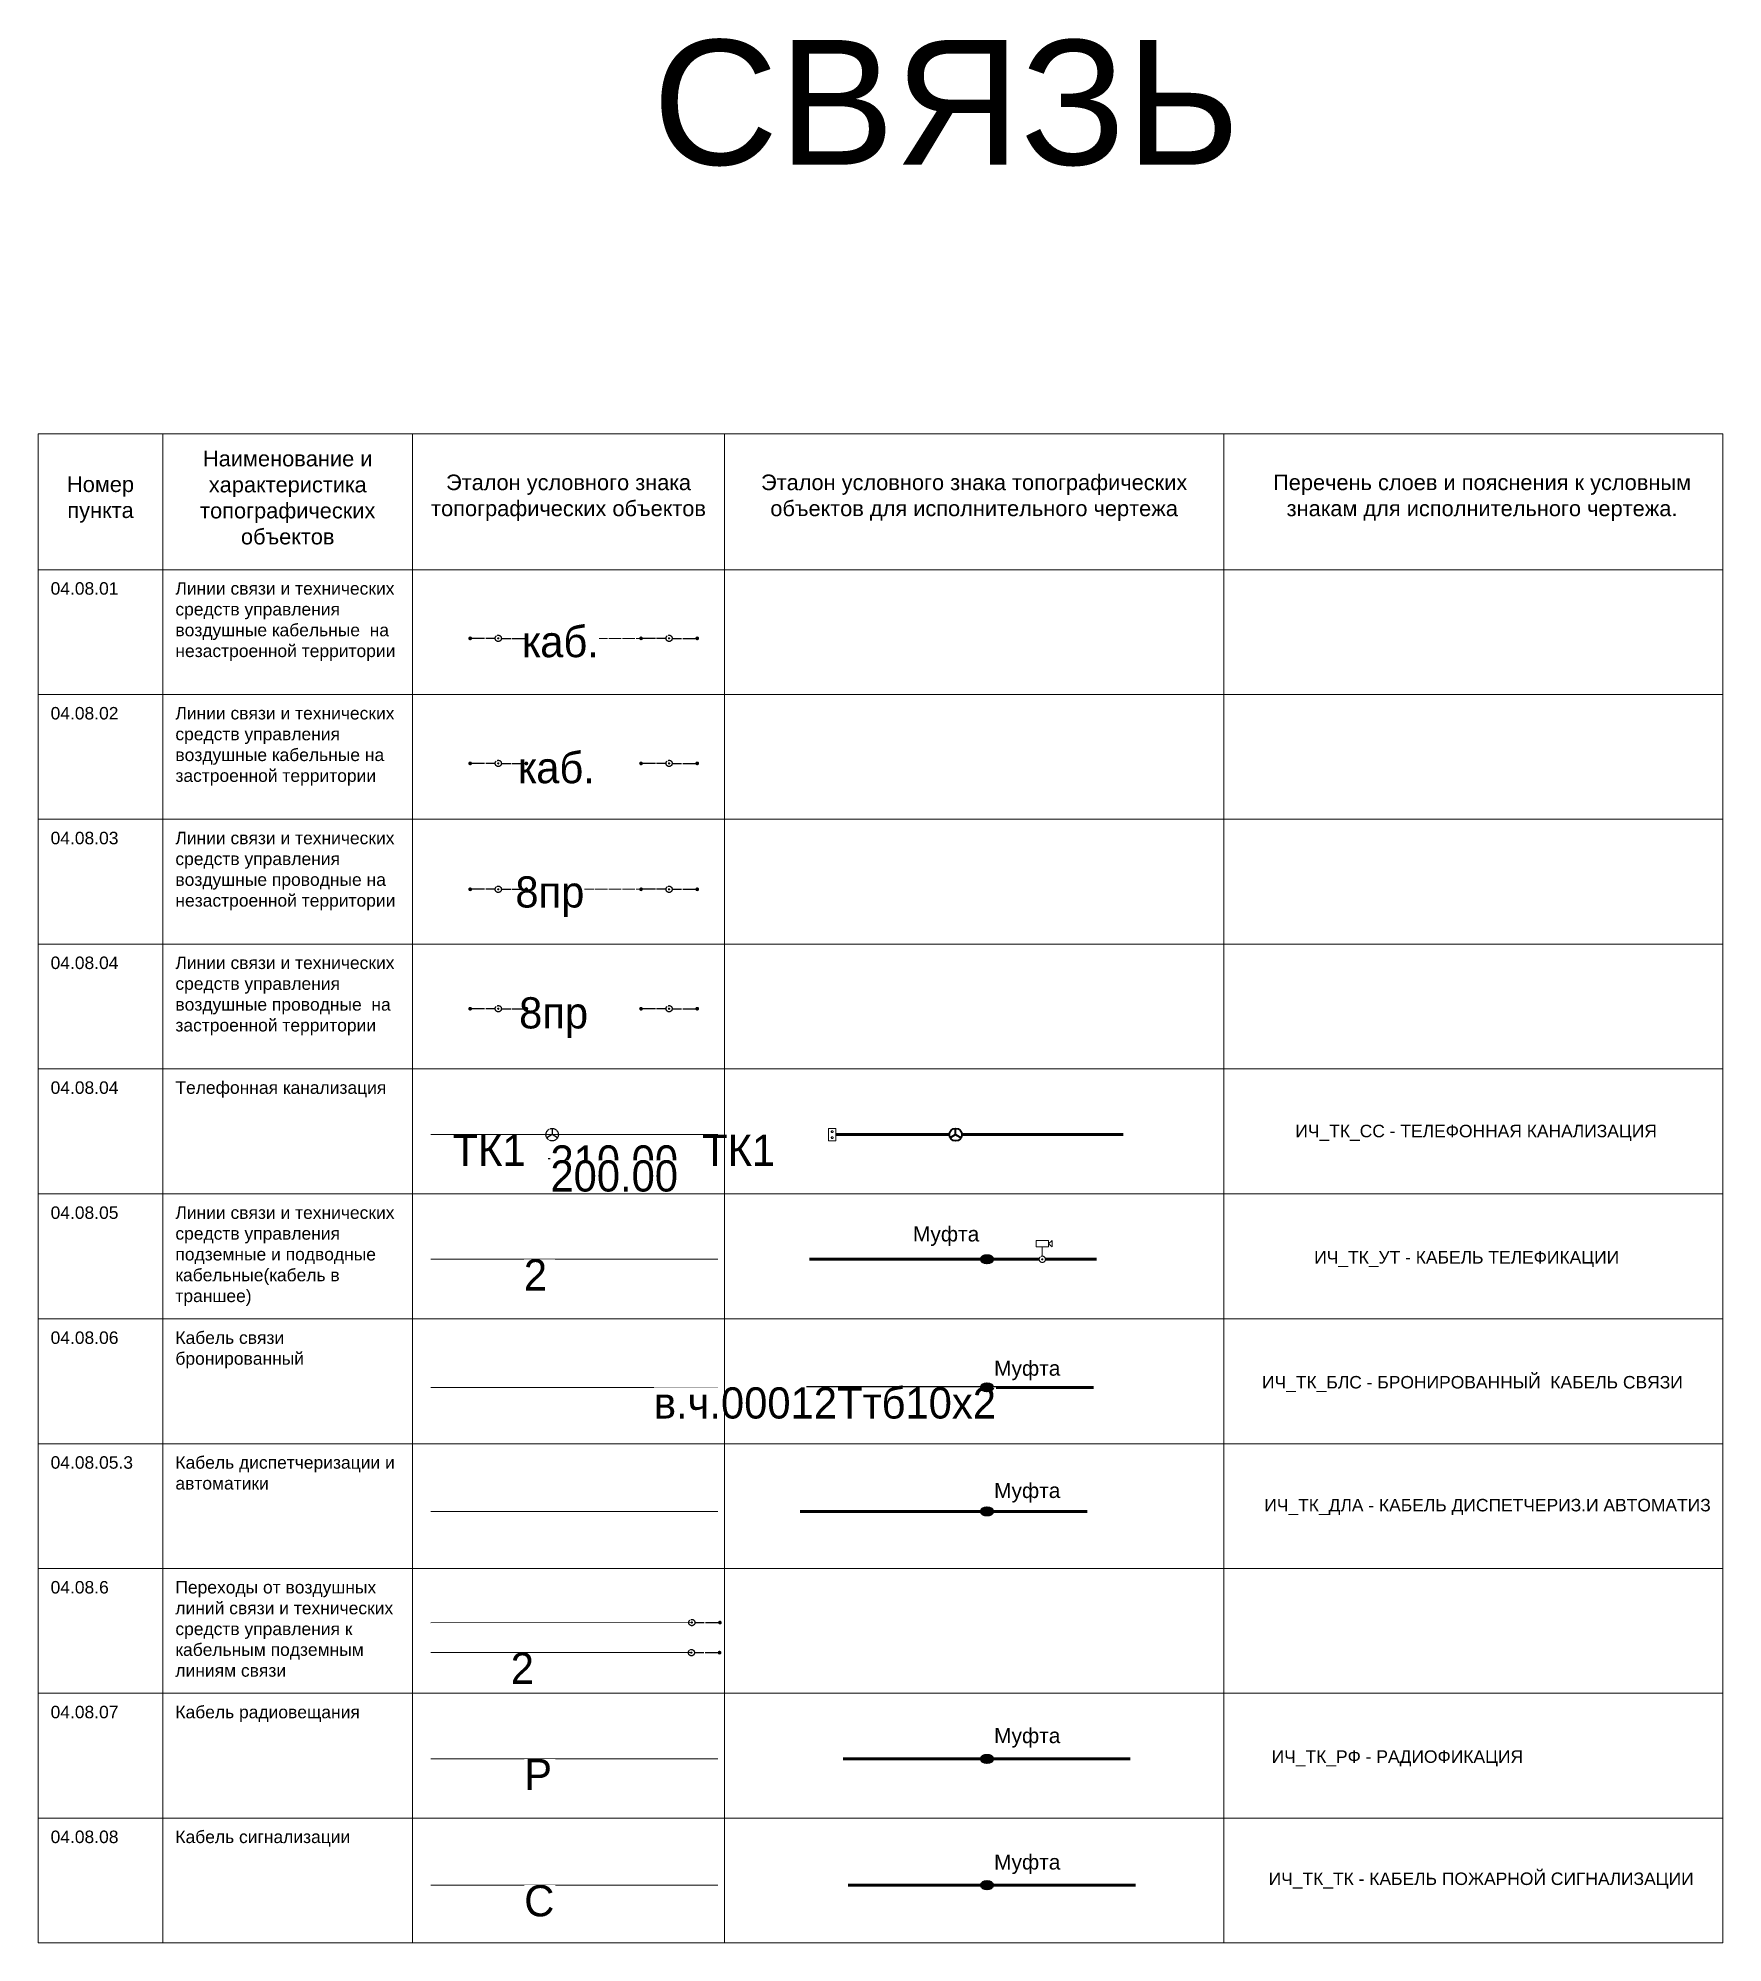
# Paper-space layout 'Связь.' of a CAD drawing. Header units: metres. Extents: x -1198 to -1063, y 149 to 302.
import ezdxf
from ezdxf.enums import TextEntityAlignment as Align

# ---------------------------------------------------------------- set-up
doc = ezdxf.new("R2018")
doc.units = ezdxf.units.M
doc.set_wipeout_variables(frame=1)
for name, pattern in [('ACAD_ISO07W100', [3, 0, -3]), ('DOT', [0.5, 0, -0.5]), ('T_03.LINE', [1, 1, 0]), ('T_04.LINE', [1, 1, 0])]:
    doc.linetypes.add(name, pattern=pattern)
for name, color, linetype, lineweight in [('01_Оформление', 7, 'Continuous', 20), ('18_Кабель Связи', 92, 'Continuous', 20), ('ИЧ_ТК_БЛС', 92, 'Continuous', 60), ('ИЧ_ТК_ДЛА', 92, 'Continuous', 60), ('ИЧ_ТК_РФ', 92, 'Continuous', 60), ('ИЧ_ТК_СС', 92, 'Continuous', 60), ('ИЧ_ТК_ТК', 92, 'Continuous', 60), ('ИЧ_ТК_УТ', 92, 'Continuous', 60), ('Оформление трассы', 7, 'Continuous', 20)]:
    doc.layers.add(name, color=color, linetype=linetype, lineweight=lineweight)
doc.styles.get("Standard").update_dxf_attribs({"font": 'isocpeur.ttf', "width": 1.1})
doc.styles.add('Д-431', font='ARIALNI.TTF')
doc.styles.add('Р-131', font='ARIALN.TTF')
doc.styles.add('Т-132', font='arial.ttf')
doc.linetypes.add('T_04.08.04', pattern='A,4,-0.5,["|",Р-131,S=0.8,R=320,X=-0.27,Y=-0.14],0,["%%D",Р-131,S=0.7,R=0,X=-0.44,Y=-0.3],0.01,["%%D",Р-131,S=0.7,R=0,X=0.06,Y=-0.85],-0.5', length=5.01)
doc.linetypes.add('T_04.08.05', pattern='A,2,["•",Д-431,S=1.2,R=90,X=0.588,Y=-0.243],2,-1', length=5)
doc.linetypes.add('T_04.08.06', pattern='A,4,-0.55,["•",Р-131,S=0.7,R=90,X=0.3,Y=-0.14],-0.5,["•",Р-131,S=0.7,R=90,X=0.3,Y=-0.14],-0.5,["•",Р-131,S=0.7,R=90,X=0.3,Y=-0.14],-0.45', length=6)
doc.linetypes.add('ИЧ_04.08.04', pattern='A,5,-0.8,[133,ltypeshp.shx,S=0.1,R=0,X=-0.495,Y=0.405],1e-06,[130,ltypeshp.shx,S=0.6,R=-45,X=0,Y=0],1e-06,[133,ltypeshp.shx,S=0.1,R=0,X=0.305,Y=-0.395],-0.8', length=6.600002)

# ---------------------------------------------------------------- blocks, each defined once
blk = doc.blocks.new('T_03.32.01')
at = {"color": 0, "linetype": 'ACAD_ISO07W100', "lineweight": 0}
blk.add_wipeout([(0.25, 0), (0.22, 0.12), (0.12, 0.22), (0, 0.25), (-0.13, 0.22), (-0.22, 0.12), (-0.25, 0), (-0.22, -0.13), (-0.13, -0.22), (0, -0.25), (0.12, -0.22), (0.22, -0.13)], dxfattribs=at)
at = {"linetype": 'T_03.LINE', "lineweight": -2}
h = blk.add_hatch(color=0, dxfattribs=at)
h.dxf.hatch_style = 1
h.paths.add_polyline_path([(0.05, 0, 1), (-0.05, 0, 1)])
at = {"color": 0, "linetype": 'T_03.LINE', "lineweight": -2}
blk.add_circle((0, 0), 0.25, dxfattribs=at)
at = {"color": 0, "linetype": 'T_03.LINE', "lineweight": 0}
blk.add_circle((0, 0), 0.05, dxfattribs=at)
blk = doc.blocks.new('*U284')
at = {"color": 0, "linetype": 'ACAD_ISO07W100', "lineweight": 0}
blk.add_wipeout([(-0.5, 1.5), (0.5, 1.5), (0.5, 1), (-0.5, 1)], dxfattribs=at)
at = {"color": 0, "linetype": 'T_03.LINE', "lineweight": -2}
for points in [[(-0.5, 1.5), (0.5, 1.5), (0.5, 1), (-0.5, 1)], [(0.8, 1.5), (0.8, 1), (0.5, 1.25)]]:
    blk.add_lwpolyline(points, close=True, dxfattribs=at)
blk.add_lwpolyline([(0, 1), (0, 0)], dxfattribs=at)
blk.add_blockref('T_03.32.01', (0, 0), dxfattribs=at)
blk = doc.blocks.new('ИГО_Связь')
at = {"color": 0, "linetype": 'Continuous', "lineweight": -2}
for q in [(0, 0.5), (-0.43, -0.25), (0.43, -0.25)]:
    blk.add_line((0, 0), q, dxfattribs=at)
blk.add_circle((0, 0), 0.5, dxfattribs=at)
blk.add_wipeout([(0.5, 0), (0.5, 0.05), (0.49, 0.1), (0.48, 0.15), (0.46, 0.19), (0.44, 0.24), (0.42, 0.28), (0.39, 0.32), (0.35, 0.35), (0.32, 0.39), (0.28, 0.42), (0.24, 0.44), (0.19, 0.46), (0.15, 0.48), (0.1, 0.49), (0.05, 0.5), (0, 0.5), (-0.05, 0.5), (-0.1, 0.49), (-0.15, 0.48), (-0.19, 0.46), (-0.24, 0.44), (-0.28, 0.42), (-0.32, 0.39), (-0.35, 0.35), (-0.39, 0.32), (-0.42, 0.28), (-0.44, 0.24), (-0.46, 0.19), (-0.48, 0.15), (-0.49, 0.1), (-0.5, 0.05), (-0.5, 0), (-0.5, -0.05), (-0.49, -0.1), (-0.48, -0.15), (-0.46, -0.19), (-0.44, -0.24), (-0.42, -0.28), (-0.39, -0.32), (-0.35, -0.35), (-0.32, -0.39), (-0.28, -0.42), (-0.24, -0.44), (-0.19, -0.46), (-0.15, -0.48), (-0.1, -0.49), (-0.05, -0.5), (0, -0.5), (0.05, -0.5), (0.1, -0.49), (0.15, -0.48), (0.19, -0.46), (0.24, -0.44), (0.28, -0.42), (0.32, -0.39), (0.35, -0.35), (0.39, -0.32), (0.42, -0.28), (0.44, -0.24), (0.46, -0.19), (0.48, -0.15), (0.49, -0.1), (0.5, -0.05)], dxfattribs=at)
for q in [(0, 0.5), (-0.43, -0.25), (0.43, -0.25)]:
    blk.add_line((0, 0), q, dxfattribs=at)
blk.add_circle((0, 0), 0.5, dxfattribs=at)
blk = doc.blocks.new('*U293')
h = blk.add_hatch(color=0)
h.dxf.hatch_style = 1
edge = h.paths.add_edge_path()
edge.add_ellipse((0, 0), major_axis=(-0.461, 0), ratio=0.627069, start_angle=0, end_angle=360)
at = {"color": 0}
blk.add_ellipse((0, 0), major_axis=(-0.461, 0), ratio=0.627069, dxfattribs=at)
blk = doc.blocks.new('*U294')
h = blk.add_hatch(color=0)
h.dxf.hatch_style = 1
edge = h.paths.add_edge_path()
edge.add_ellipse((0, 0), major_axis=(-0.461, 0), ratio=0.627069, start_angle=0, end_angle=360)
at = {"color": 0}
blk.add_ellipse((0, 0), major_axis=(-0.461, 0), ratio=0.627069, dxfattribs=at)
blk = doc.blocks.new('*U295')
h = blk.add_hatch(color=0)
h.dxf.hatch_style = 1
edge = h.paths.add_edge_path()
edge.add_ellipse((0, 0), major_axis=(-0.461, 0), ratio=0.627069, start_angle=0, end_angle=360)
at = {"color": 0}
blk.add_ellipse((0, 0), major_axis=(-0.461, 0), ratio=0.627069, dxfattribs=at)
blk = doc.blocks.new('*U296')
h = blk.add_hatch(color=0)
h.dxf.hatch_style = 1
edge = h.paths.add_edge_path()
edge.add_ellipse((0, 0), major_axis=(-0.461, 0), ratio=0.627069, start_angle=0, end_angle=360)
at = {"color": 0}
blk.add_ellipse((0, 0), major_axis=(-0.461, 0), ratio=0.627069, dxfattribs=at)
blk = doc.blocks.new('*U297')
h = blk.add_hatch(color=0)
h.dxf.hatch_style = 1
edge = h.paths.add_edge_path()
edge.add_ellipse((0, 0), major_axis=(-0.461, 0), ratio=0.627069, start_angle=0, end_angle=360)
at = {"color": 0}
blk.add_ellipse((0, 0), major_axis=(-0.461, 0), ratio=0.627069, dxfattribs=at)
blk = doc.blocks.new('*U236')
at = {"color": 0, "linetype": 'T_04.LINE', "lineweight": -2, "flags": 106}
blk.add_attdef('ТК', text='', height=0.9, dxfattribs=at).set_placement((0, 0), align=Align.MIDDLE_CENTER)
blk = doc.blocks.new('*U235')
at = {"color": 0, "linetype": 'T_04.LINE', "lineweight": -2, "flags": 106}
blk.add_attdef('ТК', text='', height=0.9, dxfattribs=at).set_placement((0, 0), align=Align.MIDDLE_CENTER)
blk = doc.blocks.new('*U234')
at = {"color": 0, "linetype": 'T_04.LINE', "lineweight": -2, "flags": 106}
blk.add_attdef('ТК', text='', height=0.9, dxfattribs=at).set_placement((0, 0), align=Align.MIDDLE_CENTER)
blk = doc.blocks.new('*U233')
at = {"color": 0, "linetype": 'T_04.LINE', "lineweight": -2, "flags": 106}
blk.add_attdef('ТК', text='', height=0.9, dxfattribs=at).set_placement((0, 0), align=Align.MIDDLE_CENTER)
blk = doc.blocks.new('*U232')
at = {"color": 0, "linetype": 'T_04.LINE', "lineweight": -2, "flags": 106}
blk.add_attdef('ТК', text='', height=0.9, dxfattribs=at).set_placement((0, 0), align=Align.MIDDLE_CENTER)
blk = doc.blocks.new('*U231')
at = {"color": 0, "linetype": 'T_04.LINE', "lineweight": -2, "flags": 106}
blk.add_attdef('ТК', text='', height=0.9, dxfattribs=at).set_placement((0, 0), align=Align.MIDDLE_CENTER)
blk = doc.blocks.new('*U230')
at = {"color": 0, "linetype": 'T_04.LINE', "lineweight": -2, "flags": 106}
blk.add_attdef('ТК', text='', height=0.9, dxfattribs=at).set_placement((0, 0), align=Align.MIDDLE_CENTER)
blk = doc.blocks.new('*U229')
at = {"color": 0, "linetype": 'T_04.LINE', "lineweight": -2, "flags": 106}
blk.add_attdef('ТК', text='', height=0.9, dxfattribs=at).set_placement((0, 0), align=Align.MIDDLE_CENTER)
blk = doc.blocks.new('*U228')
at = {"color": 0, "linetype": 'T_04.LINE', "lineweight": -2, "flags": 106}
blk.add_attdef('ТК', text='', height=0.9, dxfattribs=at).set_placement((0, 0), align=Align.MIDDLE_CENTER)
blk = doc.blocks.new('*U226')
at = {"linetype": 'T_04.LINE', "lineweight": -2}
blk.add_lwpolyline([(0, 0), (2.25, 0)], dxfattribs=at)
at = {"linetype": 'T_04.LINE', "lineweight": -2, "const_width": 0.15}
blk.add_lwpolyline([(2.175, 0, 1), (2.325, 0, 1)], format="xyb", close=True, dxfattribs=at)
at = {"color": 0, "linetype": 'T_04.LINE'}
blk.add_blockref('T_03.32.01', (0, 0), dxfattribs=at)
blk = doc.blocks.new('*U225')
at = {"linetype": 'T_04.LINE', "lineweight": -2}
blk.add_lwpolyline([(0, 0), (2.25, 0)], dxfattribs=at)
at = {"linetype": 'T_04.LINE', "lineweight": -2, "const_width": 0.15}
blk.add_lwpolyline([(2.175, 0, 1), (2.325, 0, 1)], format="xyb", close=True, dxfattribs=at)
at = {"color": 0, "linetype": 'T_04.LINE'}
blk.add_blockref('T_03.32.01', (0, 0), dxfattribs=at)
blk = doc.blocks.new('*U224')
at = {"color": 0, "linetype": 'T_04.LINE', "lineweight": -2, "flags": 106}
blk.add_attdef('ТК', text='', height=0.9, dxfattribs=at).set_placement((0, 0), align=Align.MIDDLE_CENTER)
blk = doc.blocks.new('T_04.01.10')
at = {"color": 0, "linetype": 'DOT', "lineweight": 0, "ltscale": 10}
blk.add_wipeout([(-0.1, 0.49), (-0.19, 0.46), (-0.28, 0.42), (-0.35, 0.35), (-0.42, 0.28), (-0.46, 0.19), (-0.49, 0.1), (-0.5, 0), (-0.49, -0.1), (-0.46, -0.19), (-0.42, -0.28), (-0.35, -0.35), (-0.28, -0.42), (-0.19, -0.46), (-0.1, -0.49), (0, -0.5), (0.1, -0.49), (0.19, -0.46), (0.28, -0.42), (0.35, -0.35), (0.42, -0.28), (0.46, -0.19), (0.49, -0.1), (0.5, 0), (0.49, 0.1), (0.46, 0.19), (0.42, 0.28), (0.35, 0.35), (0.28, 0.42), (0.19, 0.46), (0.1, 0.49), (0, 0.5)], dxfattribs=at)
at = {"color": 0, "linetype": 'T_04.LINE', "lineweight": -2}
for points in [[(0, 0), (-0.43, -0.25)], [(0, 0.5), (0, 0)], [(0.43, -0.25), (0, 0)]]:
    blk.add_lwpolyline(points, dxfattribs=at)
blk.add_circle((0, 0), 0.5, dxfattribs=at)
blk = doc.blocks.new('*U223')
at = {"color": 0, "linetype": 'T_04.LINE', "lineweight": -2}
blk.add_line((-0.33, -1.91), (3.17, -1.91), dxfattribs=at)
at = {"color": 0, "linetype": 'T_04.LINE', "lineweight": -2, "oblique": 10, "flags": 104}
for tag, p in [('Z', (-0.13, -0.86)), ('Z1', (-0.13, -2.06)), ('Z2', (-0.13, -3.11)), ('Z3', (-0.13, -4.16))]:
    blk.add_attdef(tag, text='', height=0.9, dxfattribs=at).set_placement(p, align=Align.TOP_LEFT)
at = {"color": 0, "linetype": 'T_04.LINE', "lineweight": -2}
blk.add_blockref('T_04.01.10', (0, 0), dxfattribs=at)
blk = doc.blocks.new('*U222')
at = {"color": 0, "linetype": 'T_04.LINE', "lineweight": -2, "flags": 106}
blk.add_attdef('ТК', text='', height=0.9, dxfattribs=at).set_placement((0, 0), align=Align.MIDDLE_CENTER)
blk = doc.blocks.new('*U221')
at = {"linetype": 'T_04.LINE', "lineweight": -2, "const_width": 0.15}
for points in [[(-2.175, 0, -1), (-2.325, 0, -1)], [(2.175, 0, 1), (2.325, 0, 1)]]:
    blk.add_lwpolyline(points, format="xyb", close=True, dxfattribs=at)
at = {"linetype": 'T_04.LINE', "lineweight": -2}
for points in [[(0, 0), (-2.25, 0)], [(0, 0), (2.25, 0)]]:
    blk.add_lwpolyline(points, dxfattribs=at)
at = {"color": 0, "linetype": 'T_04.LINE'}
blk.add_blockref('T_03.32.01', (0, 0), dxfattribs=at)
blk = doc.blocks.new('*U220')
at = {"linetype": 'T_04.LINE', "lineweight": -2, "const_width": 0.15}
for points in [[(-2.175, 0, -1), (-2.325, 0, -1)], [(2.175, 0, 1), (2.325, 0, 1)]]:
    blk.add_lwpolyline(points, format="xyb", close=True, dxfattribs=at)
at = {"linetype": 'T_04.LINE', "lineweight": -2}
for points in [[(0, 0), (-2.25, 0)], [(0, 0), (2.25, 0)]]:
    blk.add_lwpolyline(points, dxfattribs=at)
at = {"color": 0, "linetype": 'T_04.LINE'}
blk.add_blockref('T_03.32.01', (0, 0), dxfattribs=at)
blk = doc.blocks.new('*U219')
at = {"linetype": 'T_04.LINE', "lineweight": -2, "const_width": 0.15}
for points in [[(-2.175, 0, -1), (-2.325, 0, -1)], [(2.175, 0, 1), (2.325, 0, 1)]]:
    blk.add_lwpolyline(points, format="xyb", close=True, dxfattribs=at)
at = {"linetype": 'T_04.LINE', "lineweight": -2}
for points in [[(0, 0), (-2.25, 0)], [(0, 0), (2.25, 0)]]:
    blk.add_lwpolyline(points, dxfattribs=at)
at = {"color": 0, "linetype": 'T_04.LINE'}
blk.add_blockref('T_03.32.01', (0, 0), dxfattribs=at)
blk = doc.blocks.new('*U218')
at = {"linetype": 'T_04.LINE', "lineweight": -2, "const_width": 0.15}
for points in [[(-2.175, 0, -1), (-2.325, 0, -1)], [(2.175, 0, 1), (2.325, 0, 1)]]:
    blk.add_lwpolyline(points, format="xyb", close=True, dxfattribs=at)
at = {"linetype": 'T_04.LINE', "lineweight": -2}
for points in [[(0, 0), (-2.25, 0)], [(0, 0), (2.25, 0)]]:
    blk.add_lwpolyline(points, dxfattribs=at)
at = {"color": 0, "linetype": 'T_04.LINE'}
blk.add_blockref('T_03.32.01', (0, 0), dxfattribs=at)
blk = doc.blocks.new('*U217')
at = {"linetype": 'T_04.LINE', "lineweight": -2, "const_width": 0.15}
for points in [[(-2.175, 0, -1), (-2.325, 0, -1)], [(2.175, 0, 1), (2.325, 0, 1)]]:
    blk.add_lwpolyline(points, format="xyb", close=True, dxfattribs=at)
at = {"linetype": 'T_04.LINE', "lineweight": -2}
for points in [[(0, 0), (-2.25, 0)], [(0, 0), (2.25, 0)]]:
    blk.add_lwpolyline(points, dxfattribs=at)
at = {"color": 0, "linetype": 'T_04.LINE'}
blk.add_blockref('T_03.32.01', (0, 0), dxfattribs=at)
blk = doc.blocks.new('*U216')
at = {"linetype": 'T_04.LINE', "lineweight": -2, "const_width": 0.15}
for points in [[(-2.175, 0, -1), (-2.325, 0, -1)], [(2.175, 0, 1), (2.325, 0, 1)]]:
    blk.add_lwpolyline(points, format="xyb", close=True, dxfattribs=at)
at = {"linetype": 'T_04.LINE', "lineweight": -2}
for points in [[(0, 0), (-2.25, 0)], [(0, 0), (2.25, 0)]]:
    blk.add_lwpolyline(points, dxfattribs=at)
at = {"color": 0, "linetype": 'T_04.LINE'}
blk.add_blockref('T_03.32.01', (0, 0), dxfattribs=at)
blk = doc.blocks.new('*U215')
at = {"linetype": 'T_04.LINE', "lineweight": -2, "const_width": 0.15}
for points in [[(-2.175, 0, -1), (-2.325, 0, -1)], [(2.175, 0, 1), (2.325, 0, 1)]]:
    blk.add_lwpolyline(points, format="xyb", close=True, dxfattribs=at)
at = {"linetype": 'T_04.LINE', "lineweight": -2}
for points in [[(0, 0), (-2.25, 0)], [(0, 0), (2.25, 0)]]:
    blk.add_lwpolyline(points, dxfattribs=at)
at = {"color": 0, "linetype": 'T_04.LINE'}
blk.add_blockref('T_03.32.01', (0, 0), dxfattribs=at)
blk = doc.blocks.new('*U214')
at = {"linetype": 'T_04.LINE', "lineweight": -2, "const_width": 0.15}
for points in [[(-2.175, 0, -1), (-2.325, 0, -1)], [(2.175, 0, 1), (2.325, 0, 1)]]:
    blk.add_lwpolyline(points, format="xyb", close=True, dxfattribs=at)
at = {"linetype": 'T_04.LINE', "lineweight": -2}
for points in [[(0, 0), (-2.25, 0)], [(0, 0), (2.25, 0)]]:
    blk.add_lwpolyline(points, dxfattribs=at)
at = {"color": 0, "linetype": 'T_04.LINE'}
blk.add_blockref('T_03.32.01', (0, 0), dxfattribs=at)
blk = doc.blocks.new('T_03.44.02')
at = {"color": 0, "linetype": 'T_03.LINE', "lineweight": 0}
blk.add_wipeout([(-0.5, 0), (0.5, 0), (0.5, 0.6), (-0.5, 0.6)], dxfattribs=at)
at = {"color": 0, "linetype": 'T_03.LINE', "lineweight": -2}
blk.add_lwpolyline([(-0.5, 0), (0.5, 0), (0.5, 0.6), (-0.5, 0.6)], close=True, dxfattribs=at)
at = {"color": 0, "linetype": 'T_03.LINE', "lineweight": 15}
for centre in [(-0.24, 0.3), (0.24, 0.3)]:
    blk.add_circle(centre, 0.075, dxfattribs=at)

psp = doc.layouts.new('Связь.')

# ---------------------------------------------------------------- linework, layer by layer
at = {"layer": '01_Оформление'}
for p, q in [((-1198.39, 270.4), (-1063.39, 270.4)), ((-1198.39, 270.4), (-1198.39, 259.51)), ((-1188.39, 270.4), (-1188.39, 259.51)), ((-1168.39, 270.4), (-1168.39, 259.51)), ((-1143.39, 270.4), (-1143.39, 259.51)), ((-1103.39, 270.4), (-1103.39, 259.51)), ((-1063.39, 270.4), (-1063.39, 259.51)), ((-1063.39, 270.4), (-1063.39, 259.51)), ((-1198.39, 259.51), (-1063.39, 259.51)), ((-1198.39, 259.51), (-1198.39, 149.47)), ((-1198.39, 259.51), (-1063.39, 259.51)), ((-1198.39, 259.51), (-1063.39, 259.51)), ((-1188.39, 259.51), (-1188.39, 149.47)), ((-1168.39, 259.51), (-1168.39, 149.47)), ((-1103.39, 259.51), (-1103.39, 149.47)), ((-1063.39, 259.51), (-1063.39, 149.47)), ((-1198.39, 249.51), (-1063.39, 249.51)), ((-1198.39, 239.51), (-1063.39, 239.51)), ((-1198.39, 229.51), (-1063.39, 229.51)), ((-1198.39, 219.51), (-1063.39, 219.51)), ((-1198.39, 209.49), (-1063.39, 209.49)), ((-1198.39, 199.47), (-1063.39, 199.47)), ((-1198.39, 189.47), (-1063.39, 189.47)), ((-1198.39, 179.47), (-1063.39, 179.47)), ((-1198.39, 169.47), (-1063.39, 169.47)), ((-1198.39, 159.47), (-1063.39, 159.47)), ((-1198.39, 149.47), (-1063.39, 149.47))]:
    psp.add_line(p, q, dxfattribs=at)
at = {"layer": '18_Кабель Связи', "linetype": 'T_04.LINE'}
for points in [[(-1159.27, 254.01), (-1150.08, 254.01)], [(-1159.27, 233.9), (-1150.08, 233.9)]]:
    psp.add_lwpolyline(points, dxfattribs=at)
at = {"layer": '18_Кабель Связи', "linetype": 'T_04.08.05'}
for points in [[(-1166.92, 204.25), (-1143.92, 204.25)], [(-1166.92, 164.21), (-1143.92, 164.21)], [(-1166.92, 154.1), (-1143.92, 154.1)]]:
    psp.add_lwpolyline(points, dxfattribs=at)
at = {"layer": '18_Кабель Связи', "linetype": 'T_04.08.06', "flags": 128}
for points in [[(-1166.92, 193.99), (-1143.92, 193.99)], [(-1166.92, 184.05), (-1143.92, 184.05)]]:
    psp.add_lwpolyline(points, dxfattribs=at)
at = {"layer": 'ИЧ_ТК_БЛС', "flags": 128}
psp.add_lwpolyline([(-1136.82, 193.99), (-1113.82, 193.99)], dxfattribs=at)
at = {"layer": 'ИЧ_ТК_ДЛА', "flags": 128}
psp.add_lwpolyline([(-1137.33, 184.05), (-1114.33, 184.05)], dxfattribs=at)
at = {"layer": 'ИЧ_ТК_РФ'}
psp.add_lwpolyline([(-1133.89, 164.21), (-1110.89, 164.21)], dxfattribs=at)
at = {"layer": 'ИЧ_ТК_СС', "linetype": 'ИЧ_04.08.04'}
psp.add_lwpolyline([(-1134.46, 214.24), (-1124.74, 214.24), (-1111.46, 214.24)], dxfattribs=at)
at = {"layer": 'ИЧ_ТК_ТК'}
psp.add_lwpolyline([(-1133.47, 154.1), (-1110.47, 154.1)], dxfattribs=at)
at = {"layer": 'ИЧ_ТК_УТ'}
psp.add_lwpolyline([(-1136.58, 204.25), (-1113.58, 204.25)], dxfattribs=at)

# ---------------------------------------------------------------- block references
ref = psp.add_blockref('*U231', (-1159.62, 255))
lines = psp.add_mtext('каб.', dxfattribs={"color": 0, "linetype": 'T_04.LINE', "lineweight": -2, "insert": (-1159.62, 255), "char_height": 2.5, "attachment_point": 1, "bg_fill": 3, "box_fill_scale": 1, "bg_fill_color": 256, "bg_fill_transparency": 0})
ref.add_attrib('ТК', '', (-1159.62, 255), dxfattribs={"flags": 104}).embed_mtext(lines)
ref = psp.add_blockref('*U232', (-1159.94, 244.9))
lines = psp.add_mtext('каб.', dxfattribs={"color": 0, "linetype": 'T_04.LINE', "lineweight": -2, "insert": (-1159.94, 244.9), "char_height": 2.5, "attachment_point": 1, "bg_fill": 3, "box_fill_scale": 1, "bg_fill_color": 256, "bg_fill_transparency": 0})
ref.add_attrib('ТК', '', (-1159.94, 244.9), dxfattribs={"flags": 104}).embed_mtext(lines)
for name, p in [('*U217', (-1147.83, 243.99)), ('*U221', (-1147.83, 224.33)), ('*U225', (-1146.01, 175.14)), ('*U226', (-1146.04, 172.73))]:
    psp.add_blockref(name, p)
ref = psp.add_blockref('*U236', (-1160.15, 234.94))
lines = psp.add_mtext('8пр', dxfattribs={"color": 0, "linetype": 'T_04.LINE', "lineweight": -2, "insert": (-1160.15, 234.94), "char_height": 2.5, "attachment_point": 1, "bg_fill": 3, "box_fill_scale": 1, "bg_fill_color": 256, "bg_fill_transparency": 0})
ref.add_attrib('ТК', '', (-1160.15, 234.94), dxfattribs={"flags": 104}).embed_mtext(lines)
ref = psp.add_blockref('*U235', (-1159.85, 225.25))
lines = psp.add_mtext('8пр', dxfattribs={"color": 0, "linetype": 'T_04.LINE', "lineweight": -2, "insert": (-1159.85, 225.25), "char_height": 2.5, "attachment_point": 1, "bg_fill": 3, "box_fill_scale": 1, "bg_fill_color": 256, "bg_fill_transparency": 0})
ref.add_attrib('ТК', '', (-1159.85, 225.25), dxfattribs={"flags": 104}).embed_mtext(lines)
ref = psp.add_blockref('*U233', (-1165.18, 214.24))
lines = psp.add_mtext('ТК1', dxfattribs={"color": 0, "linetype": 'T_04.LINE', "lineweight": -2, "insert": (-1165.18, 214.24), "char_height": 2.5, "attachment_point": 1, "bg_fill": 3, "box_fill_scale": 1, "bg_fill_color": 256, "bg_fill_transparency": 0})
ref.add_attrib('ТК', '', (-1165.18, 214.24), dxfattribs={"flags": 104}).embed_mtext(lines)
ref = psp.add_blockref('*U234', (-1145.18, 214.24))
lines = psp.add_mtext('ТК1', dxfattribs={"color": 0, "linetype": 'T_04.LINE', "lineweight": -2, "insert": (-1145.18, 214.24), "char_height": 2.5, "attachment_point": 1, "bg_fill": 3, "box_fill_scale": 1, "bg_fill_color": 256, "bg_fill_transparency": 0})
ref.add_attrib('ТК', '', (-1145.18, 214.24), dxfattribs={"flags": 104}).embed_mtext(lines)
ref = psp.add_blockref('*U222', (-1159.47, 204.25))
lines = psp.add_mtext('2', dxfattribs={"color": 0, "linetype": 'T_04.LINE', "lineweight": -2, "insert": (-1159.47, 204.25), "char_height": 2.5, "attachment_point": 1, "bg_fill": 3, "box_fill_scale": 1, "bg_fill_color": 256, "bg_fill_transparency": 0})
ref.add_attrib('ТК', '', (-1159.47, 204.25), dxfattribs={"flags": 104}).embed_mtext(lines)
ref = psp.add_blockref('*U224', (-1149.05, 193.99))
lines = psp.add_mtext('в.ч.00012Ттб10х2', dxfattribs={"color": 0, "linetype": 'T_04.LINE', "lineweight": -2, "insert": (-1149.05, 193.99), "char_height": 2.5, "attachment_point": 1, "bg_fill": 3, "box_fill_scale": 1, "bg_fill_color": 256, "bg_fill_transparency": 0})
ref.add_attrib('ТК', '', (-1149.05, 193.99), dxfattribs={"flags": 104}).embed_mtext(lines)
ref = psp.add_blockref('*U228', (-1160.52, 172.73))
lines = psp.add_mtext('2', dxfattribs={"color": 0, "linetype": 'T_04.LINE', "lineweight": -2, "insert": (-1160.52, 172.73), "char_height": 2.5, "attachment_point": 1, "bg_fill": 3, "box_fill_scale": 1, "bg_fill_color": 256, "bg_fill_transparency": 0})
ref.add_attrib('ТК', '', (-1160.52, 172.73), dxfattribs={"flags": 104}).embed_mtext(lines)
ref = psp.add_blockref('*U229', (-1159.44, 164.21))
lines = psp.add_mtext('Р', dxfattribs={"color": 0, "linetype": 'T_04.LINE', "lineweight": -2, "insert": (-1159.44, 164.21), "char_height": 2.5, "attachment_point": 1, "bg_fill": 3, "box_fill_scale": 1, "bg_fill_color": 256, "bg_fill_transparency": 0})
ref.add_attrib('ТК', '', (-1159.44, 164.21), dxfattribs={"flags": 104}).embed_mtext(lines)
ref = psp.add_blockref('*U230', (-1159.44, 154.1))
lines = psp.add_mtext('С', dxfattribs={"color": 0, "linetype": 'T_04.LINE', "lineweight": -2, "insert": (-1159.44, 154.1), "char_height": 2.5, "attachment_point": 1, "bg_fill": 3, "box_fill_scale": 1, "bg_fill_color": 256, "bg_fill_transparency": 0})
ref.add_attrib('ТК', '', (-1159.44, 154.1), dxfattribs={"flags": 104}).embed_mtext(lines)
at = {"layer": 'ИЧ_ТК_БЛС', "rotation": 180}
psp.add_blockref('*U293', (-1122.36, 193.99), dxfattribs=at)
at = {"layer": 'ИЧ_ТК_ДЛА', "rotation": 180}
psp.add_blockref('*U294', (-1122.36, 184.05), dxfattribs=at)
at = {"layer": 'ИЧ_ТК_РФ', "rotation": 180}
psp.add_blockref('*U296', (-1122.36, 164.21), dxfattribs=at)
at = {"layer": 'ИЧ_ТК_ТК', "rotation": 180}
psp.add_blockref('*U295', (-1122.36, 154.1), dxfattribs=at)
at = {"layer": 'ИЧ_ТК_УТ', "rotation": 180}
psp.add_blockref('*U297', (-1122.36, 204.25), dxfattribs=at)

# ---------------------------------------------------------------- texts
at = {"layer": '01_Оформление', "style": 'Т-132'}
for s, insert, char_height, width, attachment_point in [('СВЯЗЬ', (-1149.17, 301.96), 10, 8, 1), ('{\\fArial|b0|i0|c204|p34;Наименование и характеристика топографических объектов}', (-1178.39, 265.28), 1.25, 18, 5), ('Эталон условного знака топографических объектов', (-1155.89, 265.28), 1.25, 23, 5), ('Эталон условного знака топографических объектов для исполнительного чертежа', (-1123.39, 265.28), 1.25, 38, 5), ('Перечень слоев и пояснения к условным знакам для исполнительного чертежа.', (-1082.69, 265.28), 1.25, 38, 5), ('Номер пункта', (-1193.39, 265.13), 1.25, 8, 5), ('04.08.01', (-1197.39, 258.51), 1, 8, 1), ('Линии связи и технических средств управления воздушные кабельные  на незастроенной территории', (-1187.39, 258.51), 1, 18, 1), ('04.08.02', (-1197.39, 248.51), 1, 8, 1), ('Линии связи и технических средств управления воздушные кабельные на застроенной территории', (-1187.39, 248.51), 1, 18, 1), ('04.08.03', (-1197.39, 238.51), 1, 8, 1), ('Линии связи и технических средств управления  воздушные проводные на незастроенной территории', (-1187.39, 238.51), 1, 18, 1), ('04.08.04', (-1197.39, 228.51), 1, 8, 1), ('Линии связи и технических средств управления воздушные проводные  на застроенной территории', (-1187.39, 228.51), 1, 18, 1), ('04.08.04', (-1197.39, 218.51), 1, 8, 1), ('Телефонная канализация', (-1187.39, 218.51), 1, 18, 1), ('04.08.05', (-1197.39, 208.49), 1, 8, 1), ('Линии связи и технических средств управления подземные и подводные кабельные(кабель в траншее)', (-1187.39, 208.49), 1, 18, 1), ('04.08.06', (-1197.39, 198.47), 1, 8, 1), ('Кабель связи бронированный', (-1187.39, 198.47), 1, 18, 1), ('04.08.05.3', (-1197.39, 188.47), 1, 8, 1), ('Кабель диспетчеризации и автоматики', (-1187.39, 188.47), 1, 18, 1), ('04.08.6', (-1197.39, 178.47), 1, 8, 1), ('Переходы от воздушных линий связи и технических средств управления к кабельным подземным линиям связи', (-1187.39, 178.47), 1, 18, 1), ('04.08.07', (-1197.39, 168.47), 1, 8, 1), ('Кабель радиовещания', (-1187.39, 168.47), 1, 18, 1), ('04.08.08', (-1197.39, 158.47), 1, 8, 1), ('Кабель сигнализации', (-1187.39, 158.47), 1, 18, 1)]:
    psp.add_mtext(s, dxfattribs=dict(at, insert=insert, char_height=char_height, width=width, attachment_point=attachment_point))
at = {"layer": 'ИЧ_ТК_БЛС', "style": 'Т-132'}
psp.add_text('ИЧ_ТК_БЛС - БРОНИРОВАННЫЙ  КАБЕЛЬ СВЯЗИ', height=1, dxfattribs=at).set_placement((-1100.32, 193.9))
at = {"layer": 'ИЧ_ТК_ДЛА', "style": 'Т-132'}
psp.add_text('ИЧ_ТК_ДЛА - КАБЕЛЬ ДИСПЕТЧЕРИЗ.И АВТОМАТИЗ', height=1, dxfattribs=at).set_placement((-1100.14, 184.05))
at = {"layer": 'ИЧ_ТК_РФ', "style": 'Т-132'}
psp.add_text('ИЧ_ТК_РФ - РАДИОФИКАЦИЯ', height=1, dxfattribs=at).set_placement((-1099.55, 163.9))
at = {"layer": 'ИЧ_ТК_СС', "linetype": 'ИЧ_04.08.04', "style": 'Т-132'}
psp.add_text('ИЧ_ТК_СС - ТЕЛЕФОННАЯ КАНАЛИЗАЦИЯ', height=1, dxfattribs=at).set_placement((-1097.65, 214.03))
at = {"layer": 'ИЧ_ТК_ТК', "style": 'Т-132'}
psp.add_text('ИЧ_ТК_ТК - КАБЕЛЬ ПОЖАРНОЙ СИГНАЛИЗАЦИИ', height=1, dxfattribs=at).set_placement((-1099.79, 154.11))
at = {"layer": 'ИЧ_ТК_УТ', "style": 'Т-132'}
psp.add_text('ИЧ_ТК_УТ - КАБЕЛЬ ТЕЛЕФИКАЦИИ', height=1, dxfattribs=at).set_placement((-1096.14, 203.91))
at = {"layer": 'Оформление трассы', "style": 'Т-132'}
for p in [(-1128.29, 205.68), (-1121.79, 194.92), (-1121.79, 185.12), (-1121.79, 165.48), (-1121.79, 155.35)]:
    psp.add_text('Муфта', height=1.2, dxfattribs=at).set_placement(p)

# ---------------------------------------------------------------- next in the draw order: linework, layer by layer
at = {"layer": '01_Оформление'}
psp.add_line((-1143.39, 259.51), (-1143.39, 149.47), dxfattribs=at)
at = {"layer": '18_Кабель Связи', "linetype": 'T_04.08.06', "flags": 128}
psp.add_lwpolyline([(-1166.92, 175.13), (-1146.01, 175.14)], dxfattribs=at)
at = {"layer": '18_Кабель Связи', "linetype": 'T_04.08.05'}
psp.add_lwpolyline([(-1166.92, 172.73), (-1146.04, 172.73)], dxfattribs=at)

# ---------------------------------------------------------------- next in the draw order: block references
for name, p in [('*U214', (-1161.52, 254.01)), ('*U215', (-1147.83, 254.01)), ('*U216', (-1161.52, 243.99)), ('*U218', (-1161.52, 233.9)), ('*U219', (-1147.83, 233.9)), ('*U220', (-1161.52, 224.33))]:
    psp.add_blockref(name, p)
ref = psp.add_blockref('*U223', (-1157.2, 214.24))
lines = psp.add_mtext('210.00', dxfattribs={"color": 0, "linetype": 'T_04.LINE', "lineweight": -2, "insert": (-1157.34, 213.38), "char_height": 2.5, "attachment_point": 1, "bg_fill": 3, "box_fill_scale": 1, "bg_fill_color": 256, "bg_fill_transparency": 0})
ref.add_attrib('Z', '', (-1157.34, 213.38), dxfattribs={"flags": 104}).embed_mtext(lines)
lines = psp.add_mtext('200.00', dxfattribs={"color": 0, "linetype": 'T_04.LINE', "lineweight": -2, "insert": (-1157.34, 212.18), "char_height": 2.5, "attachment_point": 1, "bg_fill": 3, "box_fill_scale": 1, "bg_fill_color": 256, "bg_fill_transparency": 0})
ref.add_attrib('Z1', '', (-1157.34, 212.18), dxfattribs={"flags": 104}).embed_mtext(lines)
at = {"layer": 'ИЧ_ТК_СС', "color": 7, "linetype": 'Continuous', "lineweight": 20, "rotation": 90}
psp.add_blockref('T_03.44.02', (-1134.46, 214.24), dxfattribs=at)
at = {"layer": 'ИЧ_ТК_СС', "lineweight": 40}
psp.add_blockref('ИГО_Связь', (-1124.87, 214.24), dxfattribs=at)
at = {"layer": 'ИЧ_ТК_УТ', "color": 7, "linetype": 'T_03.LINE', "lineweight": 20}
psp.add_blockref('*U284', (-1117.93, 204.25), dxfattribs=at)

# ---------------------------------------------------------------- next in the draw order: linework, layer by layer
at = {"layer": '18_Кабель Связи', "linetype": 'T_04.08.04'}
psp.add_lwpolyline([(-1166.92, 214.24), (-1157.2, 214.24), (-1143.92, 214.24)], dxfattribs=at)

doc.saveas('drawing.dxf')
